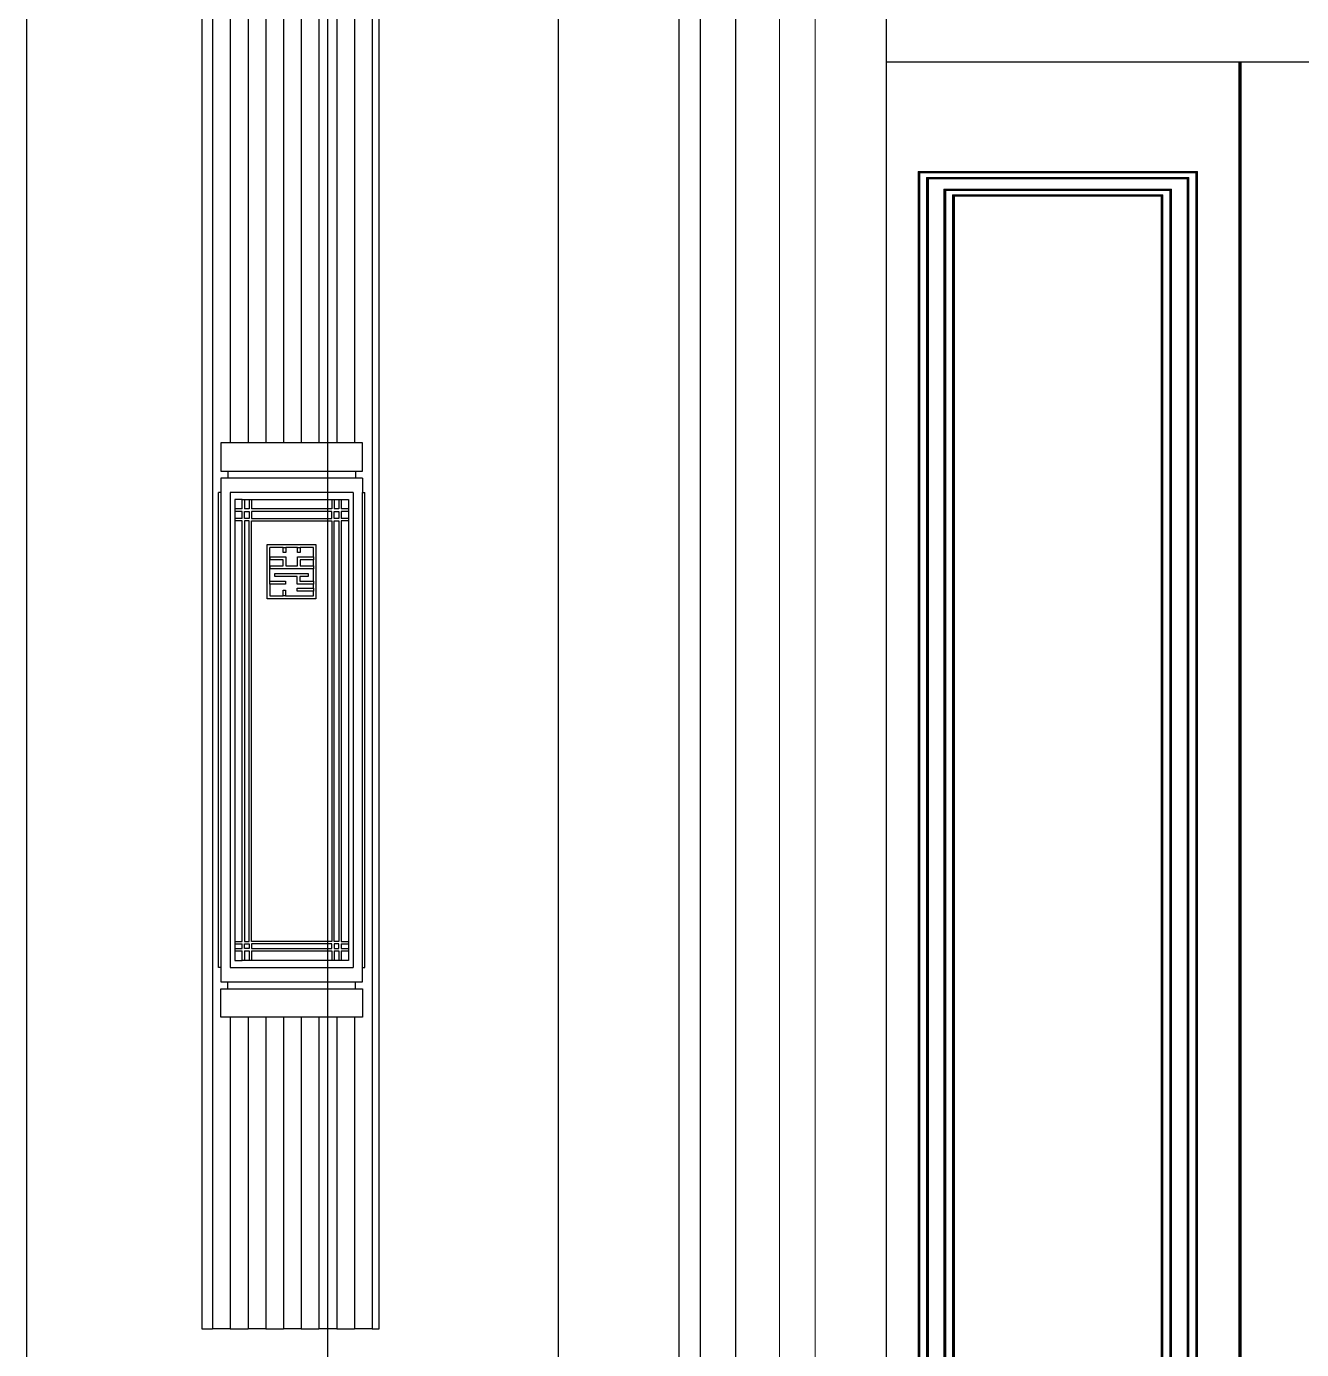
# Model space of a CAD drawing. Extents: x 44111 to 90315, y 4379 to 151689.
# Drawn here: x 60348 to 62147, y 133003 to 134869 of the extents above; entities that cross this region are included whole.
import ezdxf

# ---------------------------------------------------------------- set-up
doc = ezdxf.new("R2010")
doc.units = 0
doc.header["$LTSCALE"] = 1000
doc.header["$MEASUREMENT"] = 0
doc.linetypes.add('DOTE', pattern=[2.42, 2, -0.2, 0.02, -0.2])
for name, color, linetype in [('A-DOTE', 1, 'DOTE'), ('A-立面外墙材料填充', 8, 'Continuous'), ('A-立面看线', 50, 'Continuous'), ('J-LM-门窗洞', 35, 'Continuous')]:
    doc.layers.add(name, color=color, linetype=linetype)
doc.layers.add('细线', color=8, linetype='Continuous', lineweight=0)

msp = doc.modelspace()

# ---------------------------------------------------------------- linework, layer by layer
at = {"layer": 'A-DOTE'}
msp.add_line((60773.5, 130520.4), (60773.5, 142869.2), dxfattribs=at)
at = {"layer": 'A-立面外墙材料填充'}
for p, q in [((60596, 136625.6), (60596, 133032.2)), ((60611, 136625.6), (60611, 133032.2)), ((60836, 136625.6), (60836, 133032.2)), ((60846, 133032.2), (60846, 136625.6)), ((60636, 136465.2), (60636, 134282)), ((60811, 136466.2), (60811, 134282)), ((60786, 136439.9), (60786, 134282)), ((60661, 136438.9), (60661, 134282)), ((60686, 136412.5), (60686, 134282)), ((60761, 136413.6), (60761, 134282)), ((60711, 136386.2), (60711, 134282)), ((60736, 136387.3), (60736, 134282)), ((60622.5, 134282), (60622.5, 134242)), ((60636, 134282), (60622.5, 134282)), ((60661, 134282), (60636, 134282)), ((60686, 134282), (60661, 134282)), ((60711, 134282), (60686, 134282)), ((60736, 134282), (60711, 134282)), ((60761, 134282), (60736, 134282)), ((60786, 134282), (60761, 134282)), ((60811, 134282), (60786, 134282)), ((60822.5, 134282), (60811, 134282)), ((60822.5, 134242), (60822.5, 134282)), ((60622.5, 134242), (60632.5, 134242)), ((60632.5, 134242), (60812.5, 134242)), ((60632.5, 134242), (60632.5, 134232)), ((60812.5, 134242), (60822.5, 134242)), ((60812.5, 134242), (60812.5, 134232)), ((60632.5, 134232), (60622.5, 134232)), ((60622.5, 134232), (60622.5, 134212)), ((60812.5, 134232), (60632.5, 134232)), ((60822.5, 134232), (60812.5, 134232)), ((60822.5, 134232), (60822.5, 134212)), ((60622.5, 134212), (60619.1, 134212)), ((60619.1, 133542), (60619.1, 134212)), ((60622.5, 134212), (60622.5, 133542)), ((60809.1, 134212), (60635.8, 134212)), ((60635.8, 134212), (60635.8, 133542)), ((60652.5, 134202), (60642.5, 134202)), ((60642.5, 134202), (60642.5, 134188.7)), ((60652.5, 134202), (60655.8, 134202)), ((60652.5, 134188.7), (60652.5, 134202)), ((60655.8, 134202), (60662.5, 134202)), ((60655.8, 134202), (60655.8, 134188.7)), ((60662.5, 134202), (60662.5, 134188.7)), ((60662.5, 134202), (60665.8, 134202)), ((60665.8, 134202), (60779.1, 134202)), ((60665.8, 134202), (60665.8, 134188.7)), ((60779.1, 134202), (60779.1, 134188.7)), ((60779.1, 134202), (60782.5, 134202)), ((60782.5, 134202), (60789.1, 134202)), ((60782.5, 134202), (60782.5, 134188.7)), ((60789.1, 134202), (60789.1, 134188.7)), ((60789.1, 134202), (60792.5, 134202)), ((60792.5, 134202), (60802.5, 134202)), ((60792.5, 134202), (60792.5, 134188.7)), ((60802.5, 134202), (60802.5, 134188.7)), ((60809.1, 134212), (60809.1, 133542)), ((60822.5, 134212), (60825.8, 134212)), ((60822.5, 133542), (60822.5, 134212)), ((60825.8, 133542), (60825.8, 134212)), ((60652.5, 134188.7), (60642.5, 134188.7)), ((60642.5, 134188.7), (60642.5, 134185.3)), ((60642.5, 134185.3), (60642.5, 134175.3)), ((60652.5, 134185.3), (60642.5, 134185.3)), ((60652.5, 134175.3), (60652.5, 134185.3)), ((60662.5, 134188.7), (60655.8, 134188.7)), ((60655.8, 134185.3), (60662.5, 134185.3)), ((60655.8, 134175.3), (60655.8, 134185.3)), ((60662.5, 134185.3), (60662.5, 134175.3)), ((60779.1, 134188.7), (60665.8, 134188.7)), ((60665.8, 134185.3), (60665.8, 134175.3)), ((60779.1, 134185.3), (60665.8, 134185.3)), ((60779.1, 134175.3), (60779.1, 134185.3)), ((60789.1, 134188.7), (60782.5, 134188.7)), ((60782.5, 134185.3), (60789.1, 134185.3)), ((60782.5, 134175.3), (60782.5, 134185.3)), ((60789.1, 134185.3), (60789.1, 134175.3)), ((60802.5, 134188.7), (60792.5, 134188.7)), ((60802.5, 134185.3), (60792.5, 134185.3)), ((60792.5, 134185.3), (60792.5, 134175.3)), ((60802.5, 134188.7), (60802.5, 134185.3)), ((60802.5, 134185.3), (60802.5, 134175.3)), ((60652.5, 134175.3), (60642.5, 134175.3)), ((60642.5, 134175.3), (60642.5, 134172)), ((60642.5, 134172), (60642.5, 133578.7)), ((60652.5, 134172), (60642.5, 134172)), ((60652.5, 133578.7), (60652.5, 134172)), ((60662.5, 134175.3), (60655.8, 134175.3)), ((60655.8, 134172), (60655.8, 133578.7)), ((60662.5, 134172), (60655.8, 134172)), ((60661, 134174.9), (60661, 134174.9)), ((60662.5, 133578.7), (60662.5, 134172)), ((60665.8, 134175.3), (60779.1, 134175.3)), ((60665.8, 133578.7), (60665.8, 134172)), ((60665.8, 134172), (60779.1, 134172)), ((60779.1, 134172), (60779.1, 133578.7)), ((60789.1, 134175.3), (60782.5, 134175.3)), ((60782.5, 134172), (60789.1, 134172)), ((60782.5, 133578.7), (60782.5, 134172)), ((60789.1, 134172), (60789.1, 133578.7)), ((60802.5, 134175.3), (60792.5, 134175.3)), ((60802.5, 134172), (60792.5, 134172)), ((60792.5, 134172), (60792.5, 133578.7)), ((60802.5, 134175.3), (60802.5, 134172)), ((60802.5, 134172), (60802.5, 133578.7)), ((60688.1, 134138.7), (60756.8, 134138.7)), ((60688.1, 134061.9), (60688.1, 134138.7)), ((60710.5, 134134.5), (60691.8, 134134.5)), ((60691.8, 134086.9), (60691.8, 134134.5)), ((60710.5, 134127.3), (60710.5, 134134.5)), ((60710.5, 134134.5), (60714.2, 134134.5)), ((60714.2, 134127.3), (60710.5, 134127.3)), ((60714.2, 134134.5), (60714.2, 134127.3)), ((60730.8, 134134.5), (60714.2, 134134.5)), ((60730.8, 134127.3), (60730.8, 134134.5)), ((60730.8, 134134.5), (60734.5, 134134.5)), ((60734.5, 134127.3), (60730.8, 134127.3)), ((60734.5, 134127.3), (60730.8, 134127.3)), ((60734.5, 134134.5), (60734.5, 134127.3)), ((60753.1, 134134.5), (60734.5, 134134.5)), ((60753.1, 134121.2), (60753.1, 134134.5)), ((60756.8, 134138.7), (60756.8, 134061.9)), ((60692.3, 134117), (60692.3, 134121.2)), ((60692.3, 134121.2), (60714.2, 134121.2)), ((60710.5, 134117), (60692.3, 134117)), ((60692.3, 134108.3), (60710.5, 134108.3)), ((60692.3, 134104.1), (60692.3, 134108.3)), ((60710.5, 134108.3), (60710.5, 134117)), ((60714.2, 134121.2), (60714.2, 134108.3)), ((60714.2, 134108.3), (60730.8, 134108.3)), ((60730.8, 134108.3), (60730.8, 134121.2)), ((60730.8, 134121.2), (60753.1, 134121.2)), ((60734.5, 134117), (60734.5, 134108.3)), ((60753.1, 134117), (60734.5, 134117)), ((60734.5, 134108.3), (60753.1, 134108.3)), ((60753.1, 134121.2), (60753.1, 134117)), ((60753.1, 134108.3), (60753.1, 134117)), ((60753.1, 134108.3), (60753.1, 134104.1)), ((60753.1, 134104.1), (60692.3, 134104.1)), ((60698.8, 134097.5), (60745.7, 134097.5)), ((60698.8, 134093.3), (60698.8, 134097.5)), ((60730.2, 134093.3), (60698.8, 134093.3)), ((60730.2, 134082.5), (60730.2, 134093.3)), ((60733.9, 134093.3), (60733.9, 134086.7)), ((60745.7, 134093.3), (60733.9, 134093.3)), ((60745.7, 134097.5), (60745.7, 134093.3)), ((60753.1, 134086.7), (60753.1, 134104.1)), ((60691.8, 134086.9), (60714, 134086.9)), ((60691.8, 134082.8), (60691.8, 134086.9)), ((60714, 134082.8), (60691.8, 134082.8)), ((60691.8, 134082.8), (60691.8, 134066)), ((60710.3, 134066), (60710.3, 134074.3)), ((60710.3, 134074.3), (60714, 134074.3)), ((60714, 134086.9), (60714, 134082.8)), ((60714, 134074.3), (60714, 134066)), ((60753.1, 134082.5), (60730.2, 134082.5)), ((60730.2, 134076.9), (60753.1, 134076.9)), ((60730.2, 134072.7), (60730.2, 134076.9)), ((60753.1, 134072.7), (60730.2, 134072.7)), ((60733.9, 134086.7), (60753.1, 134086.7)), ((60753.1, 134086.7), (60753.1, 134082.5)), ((60753.1, 134076.9), (60753.1, 134082.5)), ((60753.1, 134076.9), (60753.1, 134072.7)), ((60753.1, 134066), (60753.1, 134072.7)), ((60756.8, 134061.9), (60688.1, 134061.9)), ((60691.8, 134066), (60710.3, 134066)), ((60714, 134066), (60710.3, 134066)), ((60714, 134066), (60753.1, 134066)), ((60642.5, 133578.7), (60642.5, 133575.3)), ((60642.5, 133578.7), (60652.5, 133578.7)), ((60642.5, 133575.3), (60652.5, 133575.3)), ((60642.5, 133575.3), (60642.5, 133568.7)), ((60642.5, 133568.7), (60642.5, 133565.3)), ((60642.5, 133568.7), (60652.5, 133568.7)), ((60652.5, 133568.7), (60652.5, 133575.3)), ((60655.8, 133578.7), (60662.5, 133578.7)), ((60655.8, 133575.3), (60662.5, 133575.3)), ((60655.8, 133568.7), (60655.8, 133575.3)), ((60662.5, 133568.7), (60655.8, 133568.7)), ((60662.5, 133575.3), (60662.5, 133568.7)), ((60779.1, 133578.7), (60665.8, 133578.7)), ((60665.8, 133575.3), (60665.8, 133568.7)), ((60779.1, 133575.3), (60665.8, 133575.3)), ((60665.8, 133568.7), (60779.1, 133568.7)), ((60779.1, 133568.7), (60779.1, 133575.3)), ((60789.1, 133578.7), (60782.5, 133578.7)), ((60789.1, 133575.3), (60782.5, 133575.3)), ((60782.5, 133575.3), (60782.5, 133568.7)), ((60782.5, 133568.7), (60789.1, 133568.7)), ((60789.1, 133568.7), (60789.1, 133575.3)), ((60792.5, 133578.7), (60802.5, 133578.7)), ((60792.5, 133575.3), (60802.5, 133575.3)), ((60792.5, 133575.3), (60792.5, 133568.7)), ((60792.5, 133568.7), (60802.5, 133568.7)), ((60802.5, 133578.7), (60802.5, 133575.3)), ((60802.5, 133575.3), (60802.5, 133568.7)), ((60802.5, 133568.7), (60802.5, 133565.3)), ((60642.5, 133565.3), (60652.5, 133565.3)), ((60642.5, 133565.3), (60642.5, 133552)), ((60642.5, 133552), (60652.5, 133552)), ((60652.5, 133552), (60652.5, 133565.3)), ((60655.8, 133552), (60652.5, 133552)), ((60655.8, 133565.3), (60662.5, 133565.3)), ((60655.8, 133565.3), (60655.8, 133552)), ((60662.5, 133552), (60655.8, 133552)), ((60662.5, 133565.3), (60662.5, 133552)), ((60665.8, 133552), (60662.5, 133552)), ((60665.8, 133565.3), (60779.1, 133565.3)), ((60665.8, 133565.3), (60665.8, 133552)), ((60779.1, 133552), (60665.8, 133552)), ((60779.1, 133565.3), (60779.1, 133552)), ((60782.5, 133552), (60779.1, 133552)), ((60782.5, 133565.3), (60789.1, 133565.3)), ((60782.5, 133565.3), (60782.5, 133552)), ((60789.1, 133552), (60782.5, 133552)), ((60789.1, 133565.3), (60789.1, 133552)), ((60792.5, 133552), (60789.1, 133552)), ((60792.5, 133565.3), (60802.5, 133565.3)), ((60792.5, 133565.3), (60792.5, 133552)), ((60802.5, 133552), (60792.5, 133552)), ((60802.5, 133565.3), (60802.5, 133552)), ((60622.5, 133542), (60619.1, 133542)), ((60622.5, 133542), (60622.5, 133522)), ((60635.8, 133542), (60809.1, 133542)), ((60822.5, 133542), (60825.8, 133542)), ((60822.5, 133522), (60822.5, 133542)), ((60622.5, 133522), (60632.5, 133522)), ((60622.5, 133512), (60632.5, 133512)), ((60622.5, 133472), (60622.5, 133512)), ((60632.5, 133512), (60632.5, 133522)), ((60632.5, 133522), (60812.5, 133522)), ((60632.5, 133512), (60812.5, 133512)), ((60812.5, 133512), (60812.5, 133522)), ((60812.5, 133522), (60822.5, 133522)), ((60812.5, 133512), (60822.5, 133512)), ((60822.5, 133512), (60822.5, 133472)), ((60636, 133472), (60622.5, 133472)), ((60636, 133472), (60636, 133032.2)), ((60661, 133472), (60636, 133472)), ((60661, 133472), (60661, 133032.2)), ((60686, 133472), (60661, 133472)), ((60686, 133472), (60686, 133032.2)), ((60711, 133472), (60686, 133472)), ((60711, 133472), (60711, 133032.2)), ((60736, 133472), (60711, 133472)), ((60736, 133472), (60736, 133032.2)), ((60761, 133472), (60736, 133472)), ((60761, 133472), (60761, 133032.2)), ((60786, 133472), (60761, 133472)), ((60786, 133472), (60786, 133032.2)), ((60811, 133472), (60786, 133472)), ((60811, 133472), (60811, 133032.2)), ((60822.5, 133472), (60811, 133472)), ((60596, 133032.2), (60611, 133032.2)), ((60636, 133032.2), (60611, 133032.2)), ((60636, 133032.2), (60661, 133032.2)), ((60686, 133032.2), (60661, 133032.2)), ((60686, 133032.2), (60711, 133032.2)), ((60736, 133032.2), (60711, 133032.2)), ((60736, 133032.2), (60761, 133032.2)), ((60786, 133032.2), (60761, 133032.2)), ((60786, 133032.2), (60811, 133032.2)), ((60836, 133032.2), (60811, 133032.2)), ((60836, 133032.2), (60846, 133032.2))]:
    msp.add_line(p, q, dxfattribs=at)
at = {"layer": 'A-立面看线'}
for p, q in [((61268.5, 137713.2), (61268.5, 131719.2)), ((61298.5, 137683.2), (61298.5, 131719.2)), ((61348.5, 137433.2), (61348.5, 131719.2)), ((60348.5, 137074.2), (60348.5, 132824.2)), ((61098.5, 137074.2), (61098.5, 132824.2))]:
    msp.add_line(p, q, dxfattribs=at)
at = {"layer": 'J-LM-门窗洞'}
for p, q in [((61560.7, 137383.2), (61560.7, 131719.2)), ((61560.7, 134819.2), (64569.9, 134819.2))]:
    msp.add_line(p, q, dxfattribs=at)
at = {"layer": '细线'}
for p, q in [((61410.7, 131719.2), (61410.7, 137383.2)), ((61460.7, 131719.2), (61460.7, 137383.2)), ((62058.4, 134819.2), (62058.4, 131720.1)), ((62059.7, 134819.2), (62059.7, 131719.2)), ((62060.4, 134819.2), (62060.4, 131719.2)), ((62061.7, 131720.1), (62061.7, 134819.2)), ((61605.8, 134664.6), (61605.8, 131808.8)), ((62000, 134664.6), (61605.8, 134664.6)), ((61607.1, 134663.6), (61998.7, 134663.6)), ((61607.1, 134663.6), (61607.1, 132801.9)), ((61608.4, 134662.7), (61997.4, 134662.7)), ((61608.4, 132801.9), (61608.4, 134662.7)), ((61987.8, 134656.3), (61618, 134656.3)), ((61618, 134656.3), (61618, 132801.9)), ((61619.3, 134655.4), (61986.5, 134655.4)), ((61619.3, 134655.4), (61619.3, 132801.9)), ((61620.6, 134654.5), (61985.2, 134654.5)), ((61620.6, 132801.9), (61620.6, 134654.5)), ((61985.2, 134654.5), (61985.2, 132920.6)), ((61986.5, 132919.7), (61986.5, 134655.4)), ((61987.8, 132918.8), (61987.8, 134656.3)), ((61997.4, 134662.7), (61997.4, 132919.2)), ((61998.7, 134663.6), (61998.7, 131809.7)), ((62000, 131808.8), (62000, 134664.6)), ((61963.4, 134639.9), (61642.4, 134639.9)), ((61642.4, 134639.9), (61642.4, 132869.2)), ((61962.1, 134638.9), (61643.7, 134638.9)), ((61643.7, 134638.9), (61643.7, 132869.2)), ((61645, 134638), (61960.8, 134638)), ((61645, 132869.2), (61645, 134638)), ((61654.6, 134631.6), (61654.6, 131841.8)), ((61951.2, 134631.6), (61654.6, 134631.6)), ((61655.9, 134630.7), (61949.9, 134630.7)), ((61655.9, 132869.2), (61655.9, 134630.7)), ((61657.2, 134629.8), (61948.6, 134629.8)), ((61657.2, 132869.2), (61657.2, 134629.8)), ((61948.6, 134629.8), (61948.6, 131843.6)), ((61949.9, 134630.7), (61949.9, 132919.2)), ((61951.2, 132919.2), (61951.2, 134631.6)), ((61960.8, 134638), (61960.8, 132919.2)), ((61962.1, 132919.2), (61962.1, 134638.9)), ((61963.4, 132919.2), (61963.4, 134639.9))]:
    msp.add_line(p, q, dxfattribs=at)

doc.saveas('drawing.dxf')
